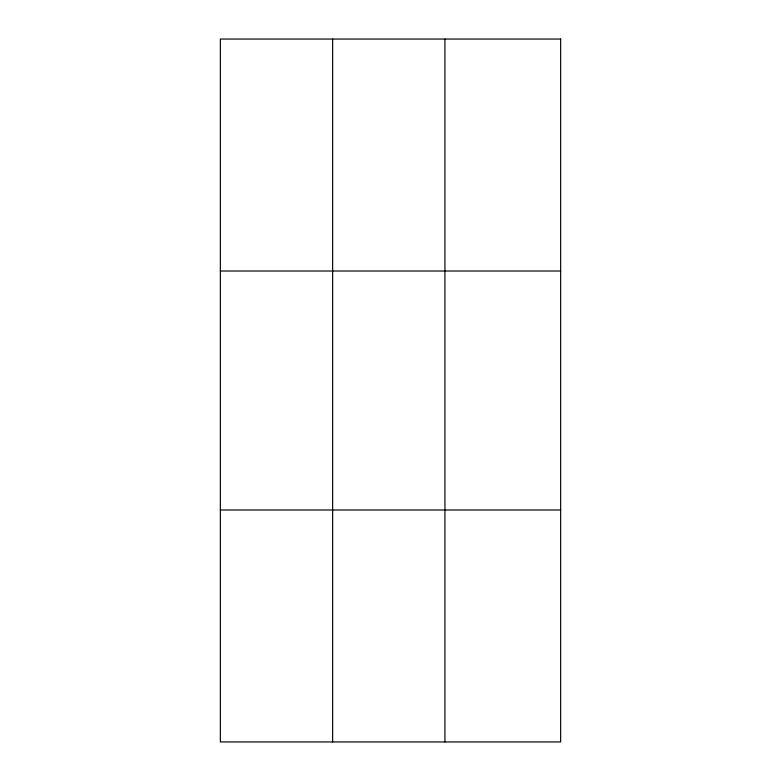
<?xml version="1.0" encoding="UTF-8"?>
<svg xmlns="http://www.w3.org/2000/svg" width="781" height="781" viewBox="0 0 781 781"><rect width="100%" height="100%" fill="white"/><g stroke="black" fill="none" stroke-linecap="round" stroke-linejoin="round"><path stroke-width="1.17" d="M332.647 741.95L332.647 39.05M444.945 741.95L444.945 39.05M220.349 271.007L560.651 271.007M220.349 509.993L560.651 509.993M560.651 39.05L560.651 741.95L220.349 741.95L220.349 39.05L560.651 39.05"/></g></svg>
